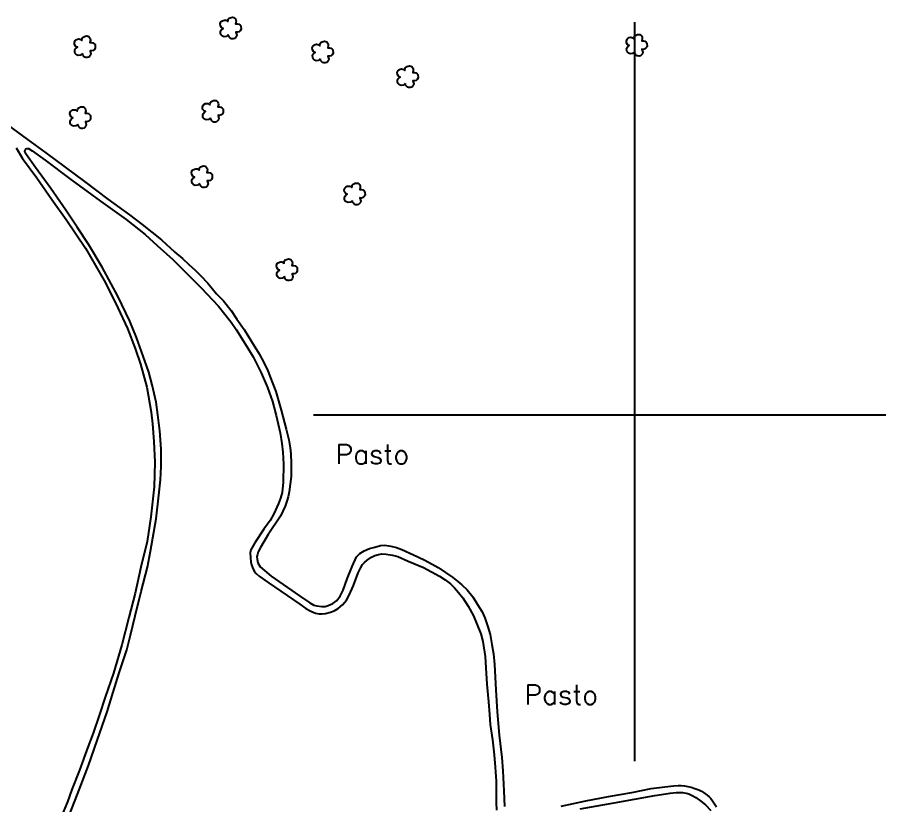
# Model space of a CAD drawing. Extents: x 739475 to 741575, y 7823618 to 7826588.
# Drawn here: x 740468 to 741043, y 7824760 to 7825285 of the extents above; entities that cross this region are included whole.
import ezdxf

# ---------------------------------------------------------------- set-up
doc = ezdxf.new("R2010")
doc.units = 0
doc.linetypes.add('CONTINUO', pattern=[0])
doc.layers.add('0114001342', color=1, linetype='Continuous')
doc.layers.add('_SIMBOLO ARVORE', color=118, linetype='Continuous')
for name, color, linetype, lineweight in [('0114001342005', 5, 'Continuous', 25), ('0114001342006', 5, 'Continuous', 25), ('TEXTO_DIVERSOS', 7, 'Continuous', 5)]:
    doc.layers.add(name, color=color, linetype=linetype, lineweight=lineweight)
doc.styles.add('Simplex', font='simplex.shx')

msp = doc.modelspace()

# ---------------------------------------------------------------- linework, layer by layer
at = {"color": 8}
for p, q in [((740880, 7824789.26), (740880, 7825281.62)), ((740665.83, 7825020), (741475.33, 7825020))]:
    msp.add_line(p, q, dxfattribs=at)
at = {"layer": '0114001342', "linetype": 'CONTINUO'}
for points in [[(740458.71, 7825215.6), (740475.26, 7825203.27), (740487.58, 7825194.51), (740513.33, 7825175.36), (740528.92, 7825163.72), (740543.21, 7825153.09), (740551.83, 7825146.72), (740564.57, 7825136.53), (740573.58, 7825128.4), (740578.58, 7825124.02), (740582.92, 7825120.02), (740586.96, 7825116.22), (740590.61, 7825112.67), (740595.38, 7825107.65), (740601.34, 7825100.63), (740605.97, 7825095.96), (740611.06, 7825089.56), (740614.77, 7825083.78), (740619.77, 7825076.91), (740624.64, 7825068.86), (740629.73, 7825060.5), (740633.01, 7825054.28), (740635.36, 7825049.23), (740637.24, 7825044.57), (740638.73, 7825040.56), (740640.7, 7825035.47), (740644.41, 7825023), (740647.63, 7825010.48), (740649.46, 7825003.22), (740650.42, 7824998.03), (740650.81, 7824993.9), (740650.95, 7824987.63), (740651, 7824978.98), (740650.28, 7824973.78), (740649.6, 7824968.76), (740649.03, 7824965.25), (740648.21, 7824962.37), (740647.05, 7824959.19), (740645.47, 7824955.73), (740643.97, 7824952.49), (740635.8, 7824940.19), (740630.65, 7824931.51), (740629.01, 7824928.67), (740628.49, 7824926.94), (740628.2, 7824925.64), (740628.29, 7824923.77), (740628.82, 7824921.46), (740630.27, 7824918.72), (740637.63, 7824912.41), (740656.59, 7824899.47), (740663.47, 7824894.67), (740666.17, 7824893.27), (740668.04, 7824892.75), (740671.41, 7824892.27), (740673.67, 7824892.31), (740675.69, 7824892.89), (740678.77, 7824894.19), (740681.12, 7824895.97), (740683.63, 7824899.15), (740685.74, 7824903.09), (740688.43, 7824910.77), (740691.7, 7824918.9), (740694.63, 7824925.33), (740696.69, 7824927.63), (740699.72, 7824929.36), (740703.18, 7824930.85), (740706.8, 7824931.9), (740710.59, 7824932.86), (740713.52, 7824933.06), (740717.51, 7824932.38), (740721.11, 7824931.52), (740724.8, 7824930.18), (740732.64, 7824926.72), (740739.65, 7824923.41), (740744.93, 7824920.58), (740749.02, 7824918.27), (740758.71, 7824911.65), (740762.16, 7824908.91), (740764.85, 7824906.64), (740768.21, 7824903.38), (740772.04, 7824898.7), (740775.16, 7824893.72), (740778.28, 7824888.76), (740780.03, 7824884.65), (740781.07, 7824882.05), (740782.02, 7824878.75), (740783.58, 7824873.67), (740784.67, 7824867.05), (740785.75, 7824860.77), (740786.41, 7824853.57), (740787.5, 7824836.73), (740788.4, 7824822.06), (740789.54, 7824806.64), (740791.43, 7824791.69), (740792.18, 7824782.9), (740792.83, 7824769.45), (740793.11, 7824758.96)], [(740830.86, 7824759.3), (740847.48, 7824762.83), (740862.5, 7824765.75), (740878.1, 7824768.43), (740890.87, 7824771.1), (740900.05, 7824772.23), (740905.76, 7824772.88), (740908.94, 7824773.01), (740910.9, 7824773.01), (740913.1, 7824772.73), (740915.35, 7824772.38), (740917.5, 7824771.84), (740920.08, 7824771.05), (740922.71, 7824770.05), (740924.39, 7824769.27), (740925.87, 7824768.35), (740928.24, 7824766.53), (740929.51, 7824765.48), (740930.66, 7824764.32), (740931.8, 7824762.79), (740934.56, 7824758.92)]]:
    msp.add_lwpolyline(points, dxfattribs=at)
at = {"layer": '0114001342005'}
msp.add_lwpolyline([(740467.68, 7825197.85), (740472.04, 7825190.66), (740481.56, 7825177.77), (740491.56, 7825163.47), (740500.97, 7825150.17), (740513.93, 7825131.01), (740527.2, 7825107.86), (740535.44, 7825091.32), (740541.9, 7825077.49), (740547.07, 7825064.16), (740550.55, 7825053.68), (740554.76, 7825038.31), (740557.67, 7825021.76), (740558.65, 7825013.86), (740559.42, 7825002.1), (740560.19, 7824988.37), (740559.62, 7824972.08), (740557.58, 7824952.07), (740555.01, 7824935.52), (740550.91, 7824918.56), (740546.97, 7824901.2), (740542.77, 7824884.97), (740538.17, 7824866.74), (740532.53, 7824847.89), (740527.15, 7824831.96), (740523.31, 7824820.25), (740519.16, 7824807.89), (740515.63, 7824798.58), (740509.89, 7824783.26), (740504.92, 7824770.3), (740501.9, 7824762.17), (740497.24, 7824751.09)], dxfattribs=at)
at = {"layer": '0114001342006'}
for points in [[(740500.61, 7824746.93), (740508.74, 7824767.28), (740515.99, 7824786.34), (740521.74, 7824803.11), (740528.42, 7824822.01), (740532.35, 7824835.11), (740536.34, 7824848.11), (740541.41, 7824863.33), (740544, 7824873.16), (740547.06, 7824886.07), (740551.1, 7824902.37), (740555.34, 7824918.53), (740557.36, 7824929.23), (740560.98, 7824950.78), (740562.85, 7824966.52), (740563.94, 7824976.61), (740564.35, 7824985.58), (740564.3, 7824997.06), (740563.42, 7825009.19), (740562.18, 7825020.06), (740561.04, 7825028.39), (740558.4, 7825039.94), (740556.07, 7825048.42), (740552.5, 7825058.95), (740547.95, 7825071.53), (740543.44, 7825082.34), (740535.57, 7825099.02), (740525.02, 7825118.27), (740516.17, 7825133.29), (740508.5, 7825144.94), (740500.9, 7825156.32), (740490.8, 7825170.83), (740480.65, 7825184.81), (740474.7, 7825193.25), (740473.82, 7825194.49), (740473.56, 7825195.53), (740473.72, 7825196.56), (740474.13, 7825197.13), (740474.96, 7825197.44), (740475.89, 7825197.44), (740478.48, 7825195.79), (740487.07, 7825189.53), (740504.25, 7825176.65), (740523.86, 7825162.26), (740541.01, 7825150.02), (740553.76, 7825139.98), (740561.72, 7825132.79), (740572.06, 7825123.44), (740580.38, 7825115.24), (740591.05, 7825104.47), (740602.49, 7825092.32), (740611.07, 7825081.69), (740614.32, 7825076.9), (740620.43, 7825067.36), (740625.73, 7825058.54), (740631, 7825048.04), (740635.29, 7825038.26), (740638.58, 7825028.95), (740641.05, 7825019.62), (740643.78, 7825007.98), (740644.88, 7825000.92), (740645.44, 7824995.18), (740645.83, 7824987.18), (740645.7, 7824975.15), (740644.92, 7824968.28), (740643.81, 7824964.48), (740642.58, 7824960.91), (740639.52, 7824953.98), (740636.99, 7824949.63), (740632.82, 7824943.71), (740626.84, 7824934.64), (740624.99, 7824931.52), (740624.15, 7824929.99), (740623.92, 7824929.05), (740623.79, 7824928.14), (740623.95, 7824924.72), (740624.18, 7824921.96), (740624.66, 7824920.14), (740625.31, 7824918.19), (740626.42, 7824915.87), (740627.72, 7824914.35), (740629.7, 7824912.56), (740635.65, 7824908.31), (740644.2, 7824902.41), (740656.72, 7824893.77), (740660.78, 7824890.97), (740664.13, 7824889.12), (740667.25, 7824887.89), (740669.62, 7824887.43), (740671.57, 7824887.37), (740674, 7824887.69), (740677.14, 7824888.47), (740679.77, 7824889.44), (740682.44, 7824890.87), (740685.17, 7824893.34), (740687.8, 7824896.59), (740689.78, 7824899.81), (740692.45, 7824906.21), (740695.7, 7824914.66), (740697.23, 7824917.92), (740698.66, 7824920.16), (740699.96, 7824921.69), (740701.75, 7824923.12), (740704.51, 7824925.16), (740706.72, 7824926.23), (740709.19, 7824927.02), (740711.4, 7824927.31), (740714.42, 7824927.15), (740718.65, 7824926.5), (740722.01, 7824925.52), (740729.09, 7824922.53), (740739.16, 7824918.18), (740749.96, 7824912.46), (740753.6, 7824910.09), (740757.11, 7824907.36), (740759.84, 7824904.63), (740762.57, 7824901.64), (740765.41, 7824898.02), (740768.92, 7824892.6), (740772.43, 7824885.96), (740777.5, 7824874.14), (740778.67, 7824868.93), (740780.3, 7824858.98), (740780.72, 7824851.51), (740781.47, 7824840.59), (740782.55, 7824828.78), (740783.17, 7824820.35), (740783.74, 7824813.58), (740785.15, 7824803.41), (740786.24, 7824793.58), (740786.98, 7824785.27), (740787.6, 7824775.96), (740787.55, 7824768.16), (740787.63, 7824761.83), (740787.79, 7824756.71)], [(740843.5, 7824757.53), (740866.18, 7824761.4), (740893.35, 7824766.3), (740903.61, 7824768.03), (740907.63, 7824768.4), (740910.13, 7824768.4), (740911.89, 7824768.29), (740914.28, 7824767.83), (740915.94, 7824767.44), (740918.3, 7824766.43), (740920.72, 7824765.02), (740923.99, 7824762.6), (740927.08, 7824760.08), (740930.74, 7824756.48)]]:
    msp.add_lwpolyline(points, dxfattribs=at)
at = {"layer": '_SIMBOLO ARVORE', "linetype": 'CONTINUO'}
for points in [[(740609.1, 7825273.09, 0), (740607.86, 7825272.05, 0), (740606.28, 7825271.86, 0), (740605.15, 7825272.3, 0), (740604.35, 7825273.09, 0), (740604.02, 7825273.99, 0), (740603.93, 7825275.32, 0), (740604.36, 7825276.16, 0), (740604.81, 7825276.78, 0), (740605.73, 7825277.4, 0), (740605.14, 7825277.59, 0), (740604.57, 7825278.06, 0), (740603.9, 7825279.12, 0), (740603.78, 7825280.38, 0), (740604.26, 7825281.69, 0), (740604.77, 7825282.17, 0), (740605.7, 7825282.73, 0), (740606.68, 7825282.86, 0), (740607.46, 7825282.75, 0), (740608.08, 7825282.47, 0), (740608.76, 7825281.86, 0), (740608.96, 7825283.02, 0), (740609.13, 7825283.48, 0), (740609.64, 7825284.12, 0), (740610.39, 7825284.39, 0), (740611.12, 7825284.72, 0), (740611.95, 7825284.8, 0), (740612.73, 7825284.68, 0), (740613.36, 7825284.35, 0), (740613.84, 7825283.84, 0), (740614.25, 7825283.03, 0), (740614.41, 7825282.12, 0), (740614.03, 7825280.5, 0), (740615.17, 7825280.52, 0), (740616.1, 7825280.3, 0), (740616.98, 7825279.6, 0), (740617.47, 7825279.04, 0), (740617.61, 7825276.81, 0), (740617.06, 7825275.82, 0), (740616.34, 7825275.15, 0), (740615.2, 7825274.85, 0), (740614.2, 7825274.94, 0), (740614.73, 7825272.86, 0), (740614.49, 7825271.98, 0), (740613.89, 7825271.13, 0), (740613.22, 7825270.6, 0), (740612.29, 7825270.37, 0), (740611.35, 7825270.43, 0), (740610.66, 7825270.63, 0), (740609.85, 7825271.41, 0), (740609.31, 7825272.12, 0), (740609.14, 7825273.2, 0)], [(740511.93, 7825260.61, 0), (740510.68, 7825259.57, 0), (740509.1, 7825259.39, 0), (740507.97, 7825259.82, 0), (740507.17, 7825260.61, 0), (740506.84, 7825261.51, 0), (740506.75, 7825262.84, 0), (740507.18, 7825263.68, 0), (740507.64, 7825264.3, 0), (740508.55, 7825264.92, 0), (740507.97, 7825265.11, 0), (740507.4, 7825265.58, 0), (740506.72, 7825266.64, 0), (740506.6, 7825267.9, 0), (740507.09, 7825269.22, 0), (740507.6, 7825269.69, 0), (740508.53, 7825270.26, 0), (740509.5, 7825270.39, 0), (740510.28, 7825270.28, 0), (740510.9, 7825269.99, 0), (740511.58, 7825269.39, 0), (740511.78, 7825270.54, 0), (740511.95, 7825271, 0), (740512.46, 7825271.64, 0), (740513.21, 7825271.92, 0), (740513.95, 7825272.24, 0), (740514.77, 7825272.32, 0), (740515.55, 7825272.21, 0), (740516.19, 7825271.87, 0), (740516.66, 7825271.36, 0), (740517.07, 7825270.55, 0), (740517.23, 7825269.64, 0), (740516.86, 7825268.03, 0), (740517.99, 7825268.04, 0), (740518.92, 7825267.82, 0), (740519.81, 7825267.12, 0), (740520.3, 7825266.56, 0), (740520.43, 7825264.34, 0), (740519.88, 7825263.34, 0), (740519.16, 7825262.68, 0), (740518.02, 7825262.37, 0), (740517.02, 7825262.46, 0), (740517.55, 7825260.38, 0), (740517.31, 7825259.5, 0), (740516.71, 7825258.65, 0), (740516.05, 7825258.13, 0), (740515.11, 7825257.9, 0), (740514.18, 7825257.95, 0), (740513.48, 7825258.15, 0), (740512.68, 7825258.94, 0), (740512.13, 7825259.65, 0), (740511.97, 7825260.72, 0)], [(740670.44, 7825257.07, 0), (740669.19, 7825256.03, 0), (740667.61, 7825255.84, 0), (740666.48, 7825256.28, 0), (740665.68, 7825257.07, 0), (740665.35, 7825257.97, 0), (740665.26, 7825259.3, 0), (740665.69, 7825260.14, 0), (740666.15, 7825260.76, 0), (740667.06, 7825261.38, 0), (740666.48, 7825261.57, 0), (740665.91, 7825262.04, 0), (740665.23, 7825263.1, 0), (740665.11, 7825264.36, 0), (740665.6, 7825265.67, 0), (740666.11, 7825266.15, 0), (740667.04, 7825266.71, 0), (740668.01, 7825266.84, 0), (740668.79, 7825266.73, 0), (740669.41, 7825266.45, 0), (740670.09, 7825265.84, 0), (740670.29, 7825267, 0), (740670.46, 7825267.46, 0), (740670.97, 7825268.1, 0), (740671.72, 7825268.37, 0), (740672.45, 7825268.7, 0), (740673.28, 7825268.78, 0), (740674.06, 7825268.66, 0), (740674.7, 7825268.33, 0), (740675.17, 7825267.82, 0), (740675.58, 7825267.01, 0), (740675.74, 7825266.1, 0), (740675.37, 7825264.48, 0), (740676.5, 7825264.5, 0), (740677.43, 7825264.28, 0), (740678.32, 7825263.58, 0), (740678.81, 7825263.02, 0), (740678.94, 7825260.79, 0), (740678.39, 7825259.8, 0), (740677.67, 7825259.13, 0), (740676.53, 7825258.83, 0), (740675.53, 7825258.92, 0), (740676.06, 7825256.84, 0), (740675.82, 7825255.96, 0), (740675.22, 7825255.11, 0), (740674.56, 7825254.58, 0), (740673.62, 7825254.35, 0), (740672.69, 7825254.41, 0), (740671.99, 7825254.61, 0), (740671.19, 7825255.39, 0), (740670.64, 7825256.1, 0), (740670.48, 7825257.18, 0)], [(740879.72, 7825261.66, 0), (740878.48, 7825260.61, 0), (740876.89, 7825260.43, 0), (740875.76, 7825260.87, 0), (740874.96, 7825261.66, 0), (740874.63, 7825262.56, 0), (740874.54, 7825263.89, 0), (740874.98, 7825264.73, 0), (740875.43, 7825265.35, 0), (740876.34, 7825265.97, 0), (740875.76, 7825266.15, 0), (740875.19, 7825266.63, 0), (740874.52, 7825267.69, 0), (740874.4, 7825268.95, 0), (740874.88, 7825270.26, 0), (740875.39, 7825270.73, 0), (740876.32, 7825271.3, 0), (740877.3, 7825271.43, 0), (740878.08, 7825271.32, 0), (740878.7, 7825271.04, 0), (740879.37, 7825270.43, 0), (740879.58, 7825271.59, 0), (740879.75, 7825272.05, 0), (740880.25, 7825272.69, 0), (740881.01, 7825272.96, 0), (740881.74, 7825273.29, 0), (740882.57, 7825273.36, 0), (740883.35, 7825273.25, 0), (740883.98, 7825272.92, 0), (740884.45, 7825272.41, 0), (740884.87, 7825271.59, 0), (740885.03, 7825270.69, 0), (740884.65, 7825269.07, 0), (740885.78, 7825269.09, 0), (740886.72, 7825268.86, 0), (740887.6, 7825268.17, 0), (740888.09, 7825267.61, 0), (740888.22, 7825265.38, 0), (740887.68, 7825264.39, 0), (740886.95, 7825263.72, 0), (740885.81, 7825263.42, 0), (740884.81, 7825263.51, 0), (740885.35, 7825261.43, 0), (740885.1, 7825260.54, 0), (740884.5, 7825259.7, 0), (740883.84, 7825259.17, 0), (740882.9, 7825258.94, 0), (740881.97, 7825259, 0), (740881.27, 7825259.2, 0), (740880.47, 7825259.98, 0), (740879.93, 7825260.69, 0), (740879.76, 7825261.77, 0)], [(740727.06, 7825240.63, 0), (740725.82, 7825239.58, 0), (740724.23, 7825239.4, 0), (740723.11, 7825239.84, 0), (740722.3, 7825240.63, 0), (740721.97, 7825241.53, 0), (740721.88, 7825242.86, 0), (740722.32, 7825243.7, 0), (740722.77, 7825244.32, 0), (740723.68, 7825244.94, 0), (740723.1, 7825245.12, 0), (740722.53, 7825245.6, 0), (740721.86, 7825246.66, 0), (740721.74, 7825247.92, 0), (740722.22, 7825249.23, 0), (740722.73, 7825249.7, 0), (740723.66, 7825250.27, 0), (740724.64, 7825250.4, 0), (740725.42, 7825250.29, 0), (740726.04, 7825250.01, 0), (740726.71, 7825249.4, 0), (740726.92, 7825250.56, 0), (740727.09, 7825251.02, 0), (740727.59, 7825251.66, 0), (740728.35, 7825251.93, 0), (740729.08, 7825252.26, 0), (740729.91, 7825252.33, 0), (740730.69, 7825252.22, 0), (740731.32, 7825251.89, 0), (740731.79, 7825251.38, 0), (740732.21, 7825250.56, 0), (740732.37, 7825249.66, 0), (740731.99, 7825248.04, 0), (740733.12, 7825248.06, 0), (740734.06, 7825247.83, 0), (740734.94, 7825247.13, 0), (740735.43, 7825246.58, 0), (740735.56, 7825244.35, 0), (740735.02, 7825243.36, 0), (740734.29, 7825242.69, 0), (740733.15, 7825242.39, 0), (740732.15, 7825242.48, 0), (740732.69, 7825240.4, 0), (740732.44, 7825239.51, 0), (740731.84, 7825238.67, 0), (740731.18, 7825238.14, 0), (740730.24, 7825237.91, 0), (740729.31, 7825237.97, 0), (740728.61, 7825238.17, 0), (740727.81, 7825238.95, 0), (740727.27, 7825239.66, 0), (740727.1, 7825240.74, 0)], [(740597.24, 7825217.65, 0), (740596, 7825216.6, 0), (740594.41, 7825216.42, 0), (740593.29, 7825216.86, 0), (740592.49, 7825217.64, 0), (740592.16, 7825218.55, 0), (740592.07, 7825219.88, 0), (740592.5, 7825220.72, 0), (740592.95, 7825221.34, 0), (740593.86, 7825221.96, 0), (740593.28, 7825222.14, 0), (740592.71, 7825222.61, 0), (740592.04, 7825223.67, 0), (740591.92, 7825224.94, 0), (740592.4, 7825226.25, 0), (740592.91, 7825226.72, 0), (740593.84, 7825227.29, 0), (740594.82, 7825227.42, 0), (740595.6, 7825227.31, 0), (740596.22, 7825227.02, 0), (740596.89, 7825226.42, 0), (740597.1, 7825227.57, 0), (740597.27, 7825228.03, 0), (740597.77, 7825228.67, 0), (740598.53, 7825228.95, 0), (740599.26, 7825229.28, 0), (740600.09, 7825229.35, 0), (740600.87, 7825229.24, 0), (740601.5, 7825228.91, 0), (740601.97, 7825228.4, 0), (740602.39, 7825227.58, 0), (740602.55, 7825226.67, 0), (740602.17, 7825225.06, 0), (740603.31, 7825225.08, 0), (740604.24, 7825224.85, 0), (740605.12, 7825224.15, 0), (740605.61, 7825223.59, 0), (740605.75, 7825221.37, 0), (740605.2, 7825220.37, 0), (740604.48, 7825219.71, 0), (740603.34, 7825219.41, 0), (740602.34, 7825219.49, 0), (740602.87, 7825217.42, 0), (740602.63, 7825216.53, 0), (740602.02, 7825215.69, 0), (740601.36, 7825215.16, 0), (740600.42, 7825214.93, 0), (740599.49, 7825214.99, 0), (740598.79, 7825215.18, 0), (740597.99, 7825215.97, 0), (740597.45, 7825216.68, 0), (740597.28, 7825217.76, 0)], [(740508.86, 7825213.44, 0), (740507.62, 7825212.4, 0), (740506.03, 7825212.21, 0), (740504.9, 7825212.65, 0), (740504.1, 7825213.44, 0), (740503.77, 7825214.34, 0), (740503.68, 7825215.67, 0), (740504.12, 7825216.51, 0), (740504.57, 7825217.13, 0), (740505.48, 7825217.75, 0), (740504.9, 7825217.94, 0), (740504.33, 7825218.41, 0), (740503.66, 7825219.47, 0), (740503.54, 7825220.73, 0), (740504.02, 7825222.04, 0), (740504.53, 7825222.52, 0), (740505.46, 7825223.08, 0), (740506.44, 7825223.21, 0), (740507.22, 7825223.1, 0), (740507.84, 7825222.82, 0), (740508.51, 7825222.21, 0), (740508.72, 7825223.37, 0), (740508.89, 7825223.83, 0), (740509.39, 7825224.47, 0), (740510.15, 7825224.74, 0), (740510.88, 7825225.07, 0), (740511.71, 7825225.15, 0), (740512.49, 7825225.03, 0), (740513.12, 7825224.7, 0), (740513.59, 7825224.19, 0), (740514.01, 7825223.38, 0), (740514.17, 7825222.47, 0), (740513.79, 7825220.85, 0), (740514.92, 7825220.87, 0), (740515.86, 7825220.65, 0), (740516.74, 7825219.95, 0), (740517.23, 7825219.39, 0), (740517.36, 7825217.16, 0), (740516.82, 7825216.17, 0), (740516.09, 7825215.5, 0), (740514.95, 7825215.2, 0), (740513.95, 7825215.29, 0), (740514.49, 7825213.21, 0), (740514.24, 7825212.33, 0), (740513.64, 7825211.48, 0), (740512.98, 7825210.95, 0), (740512.04, 7825210.72, 0), (740511.11, 7825210.78, 0), (740510.41, 7825210.98, 0), (740509.61, 7825211.76, 0), (740509.07, 7825212.47, 0), (740508.9, 7825213.55, 0)], [(740589.97, 7825174.06, 0), (740588.73, 7825173.01, 0), (740587.15, 7825172.83, 0), (740586.02, 7825173.27, 0), (740585.22, 7825174.05, 0), (740584.89, 7825174.96, 0), (740584.8, 7825176.29, 0), (740585.23, 7825177.13, 0), (740585.68, 7825177.75, 0), (740586.59, 7825178.37, 0), (740586.01, 7825178.55, 0), (740585.44, 7825179.02, 0), (740584.77, 7825180.08, 0), (740584.65, 7825181.35, 0), (740585.13, 7825182.66, 0), (740585.64, 7825183.13, 0), (740586.57, 7825183.7, 0), (740587.55, 7825183.83, 0), (740588.33, 7825183.72, 0), (740588.95, 7825183.43, 0), (740589.62, 7825182.83, 0), (740589.83, 7825183.98, 0), (740590, 7825184.44, 0), (740590.51, 7825185.08, 0), (740591.26, 7825185.36, 0), (740591.99, 7825185.69, 0), (740592.82, 7825185.76, 0), (740593.6, 7825185.65, 0), (740594.23, 7825185.31, 0), (740594.7, 7825184.81, 0), (740595.12, 7825183.99, 0), (740595.28, 7825183.08, 0), (740594.9, 7825181.47, 0), (740596.04, 7825181.49, 0), (740596.97, 7825181.26, 0), (740597.85, 7825180.56, 0), (740598.34, 7825180, 0), (740598.48, 7825177.78, 0), (740597.93, 7825176.78, 0), (740597.21, 7825176.12, 0), (740596.07, 7825175.82, 0), (740595.07, 7825175.9, 0), (740595.6, 7825173.83, 0), (740595.36, 7825172.94, 0), (740594.76, 7825172.1, 0), (740594.09, 7825171.57, 0), (740593.15, 7825171.34, 0), (740592.22, 7825171.4, 0), (740591.52, 7825171.59, 0), (740590.72, 7825172.38, 0), (740590.18, 7825173.09, 0), (740590.01, 7825174.16, 0)], [(740691.75, 7825162.59, 0), (740690.5, 7825161.54, 0), (740688.92, 7825161.36, 0), (740687.79, 7825161.8, 0), (740686.99, 7825162.58, 0), (740686.66, 7825163.48, 0), (740686.57, 7825164.81, 0), (740687, 7825165.65, 0), (740687.46, 7825166.28, 0), (740688.37, 7825166.89, 0), (740687.79, 7825167.08, 0), (740687.22, 7825167.55, 0), (740686.54, 7825168.61, 0), (740686.42, 7825169.87, 0), (740686.91, 7825171.19, 0), (740687.42, 7825171.66, 0), (740688.35, 7825172.23, 0), (740689.32, 7825172.36, 0), (740690.1, 7825172.25, 0), (740690.72, 7825171.96, 0), (740691.4, 7825171.36, 0), (740691.6, 7825172.51, 0), (740691.77, 7825172.97, 0), (740692.28, 7825173.61, 0), (740693.03, 7825173.89, 0), (740693.76, 7825174.21, 0), (740694.59, 7825174.29, 0), (740695.37, 7825174.18, 0), (740696.01, 7825173.84, 0), (740696.48, 7825173.33, 0), (740696.89, 7825172.52, 0), (740697.05, 7825171.61, 0), (740696.68, 7825170, 0), (740697.81, 7825170.02, 0), (740698.74, 7825169.79, 0), (740699.63, 7825169.09, 0), (740700.12, 7825168.53, 0), (740700.25, 7825166.31, 0), (740699.7, 7825165.31, 0), (740698.98, 7825164.65, 0), (740697.84, 7825164.34, 0), (740696.84, 7825164.43, 0), (740697.37, 7825162.36, 0), (740697.13, 7825161.47, 0), (740696.53, 7825160.63, 0), (740695.87, 7825160.1, 0), (740694.93, 7825159.87, 0), (740694, 7825159.92, 0), (740693.3, 7825160.12, 0), (740692.5, 7825160.91, 0), (740691.95, 7825161.62, 0), (740691.79, 7825162.69, 0)], [(740646.6, 7825112.11, 0), (740645.35, 7825111.07, 0), (740643.77, 7825110.88, 0), (740642.64, 7825111.32, 0), (740641.84, 7825112.11, 0), (740641.51, 7825113.01, 0), (740641.42, 7825114.34, 0), (740641.85, 7825115.18, 0), (740642.31, 7825115.8, 0), (740643.22, 7825116.42, 0), (740642.64, 7825116.61, 0), (740642.07, 7825117.08, 0), (740641.4, 7825118.14, 0), (740641.27, 7825119.4, 0), (740641.76, 7825120.72, 0), (740642.27, 7825121.19, 0), (740643.2, 7825121.75, 0), (740644.18, 7825121.89, 0), (740644.96, 7825121.77, 0), (740645.57, 7825121.49, 0), (740646.25, 7825120.88, 0), (740646.45, 7825122.04, 0), (740646.63, 7825122.5, 0), (740647.13, 7825123.14, 0), (740647.88, 7825123.42, 0), (740648.62, 7825123.74, 0), (740649.44, 7825123.82, 0), (740650.22, 7825123.71, 0), (740650.86, 7825123.37, 0), (740651.33, 7825122.86, 0), (740651.74, 7825122.05, 0), (740651.9, 7825121.14, 0), (740651.53, 7825119.52, 0), (740652.66, 7825119.54, 0), (740653.6, 7825119.32, 0), (740654.48, 7825118.62, 0), (740654.97, 7825118.06, 0), (740655.1, 7825115.83, 0), (740654.56, 7825114.84, 0), (740653.83, 7825114.18, 0), (740652.69, 7825113.87, 0), (740651.69, 7825113.96, 0), (740652.23, 7825111.88, 0), (740651.98, 7825111, 0), (740651.38, 7825110.15, 0), (740650.72, 7825109.63, 0), (740649.78, 7825109.39, 0), (740648.85, 7825109.45, 0), (740648.15, 7825109.65, 0), (740647.35, 7825110.44, 0), (740646.81, 7825111.14, 0), (740646.64, 7825112.22, 0)]]:
    msp.add_polyline3d(points, dxfattribs=at)

# ---------------------------------------------------------------- texts
at = {"layer": 'TEXTO_DIVERSOS', "linetype": 'Continuous', "style": 'Simplex'}
for p in [(740680.66, 7824987.21, -639.64), (740806.54, 7824827.03, -639.64)]:
    msp.add_text('Pasto', height=13, dxfattribs=at).set_placement(p)

doc.saveas('drawing.dxf')
